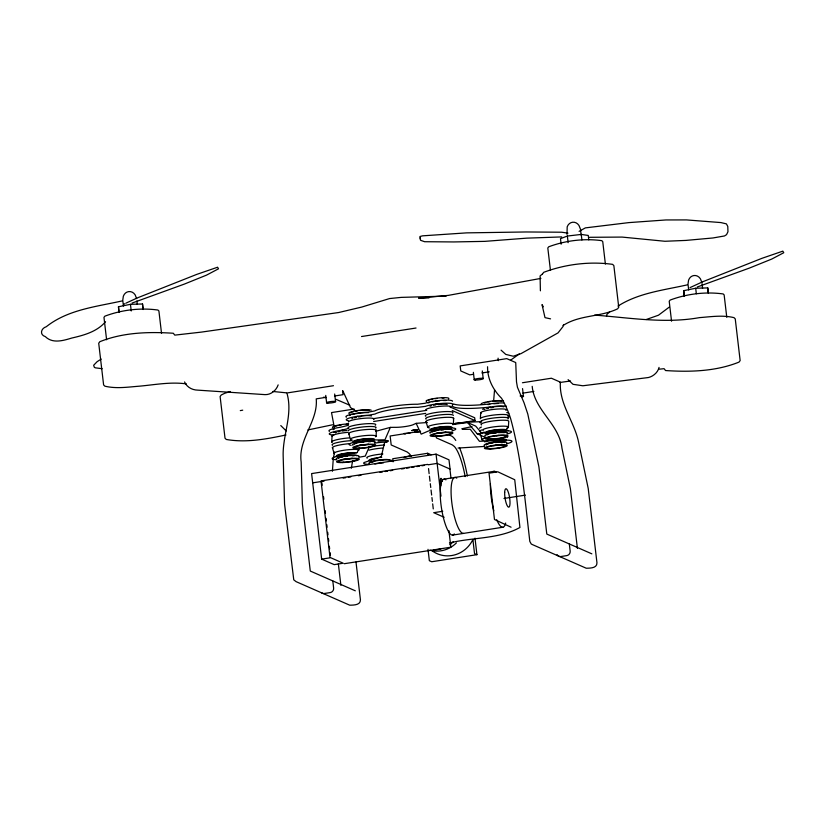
<?xml version="1.0" encoding="UTF-8"?>
<svg xmlns="http://www.w3.org/2000/svg" width="825" height="825" viewBox="0 0 825 825"><rect width="100%" height="100%" fill="white"/><g stroke="black" fill="none" stroke-linecap="round" stroke-linejoin="round"><path stroke-width="1.24" d="M420.245 239.095L419.925 236.507L422.575 235.837L466.702 232.867L526.216 231.969L561.722 232.217L567.951 233.155M332.403 471.271L333.228 459.494M331.712 441.932L332.073 436.064M376.066 436.25L376.417 430.392M453.327 424.184L453.678 418.316M480.717 412.84L480.367 418.698A13.942 2.083 -6.7 0 1 495.949 414.81A13.942 2.083 -6.7 0 1 507.612 416.089M508.396 427.103L508.747 421.235A13.942 2.083 -6.7 0 0 493.01 420.977A13.942 2.083 -6.7 0 0 481.532 424.927M493.587 401.393L494.557 389.905M420.286 237.713L420.533 240.292L424.627 241.715L453.791 241.942L484.801 241.364L526.793 238.147L561.722 236.919M606.499 316.315L606.911 314.346L609.562 312.077M351.306 468.291L352.657 460.659M333.331 458.411L334.476 452.069M659.051 367.393C657.938 372.364 653.287 376.386 648.409 377.53L582.873 385.77L573.024 384.326L568.095 379.634M563.547 324.792L563.083 326.442L558.051 332.877L520.998 353.626L513.274 356.235L505.756 354.399L501.084 350.161M278.149 384.883C276.354 390.338 270.889 394.917 264.99 394.628L197.959 390.153C192.266 390.091 186.935 387.296 184.563 381.954M427.36 422.503L416.161 423.349L414.098 424.236A11.901 1.784 -6.7 0 1 405.776 426.473A11.901 1.784 -6.7 0 1 394.319 427.329L390.349 427.381L384.935 439.818L371.106 440.003A14.778 2.207 -6.7 0 0 353.399 442.406A14.778 2.207 -6.7 0 0 351.161 445.345M359.184 448.006L357.173 452.574L343.468 455.08A15.407 2.3 -6.7 0 0 336.744 459.742M369.28 446.975L365.248 456.122L359.019 457.256M542.561 273.848L543.727 272.312C565.3 264.217 589.741 261.185 612.593 264.351L613.852 265.609L618.75 307.302L617.585 308.839C600.157 317.223 579.562 314.748 563.114 325.483M542.52 273.89L540.097 275.932L540.396 290.812M669.096 307.23L658.484 315.202L646.233 319.522M105.548 321.729C97.01 331.712 84.057 335.218 71.765 338.054C63.154 340.642 52.635 343.86 45.334 336.621C39.425 334.816 40.827 328.412 46.293 326.71C67.743 309.653 96.123 306.725 121.956 300.97M510.634 360.174L519.224 353.977M123.554 304.538L124.781 303.683M617.977 306.085C638.622 292.865 663.795 290.153 687.204 284.883M101.197 359.092L97.133 361.67L93.638 365.279L94.37 367.342L95.411 367.837L102.145 368.703M579.098 231.34L585.368 227.886L628.774 222.616L665.94 219.955L686.472 219.914L720.916 222.575L726.402 223.884L727.784 226.432L727.959 231.743L726.547 234.651L724.536 235.95L712.944 237.971L685.874 240.415L664.94 241.271L622.081 237.084L589.514 237.301M125.936 303.157L137.445 297.866L196.68 274.416L217.594 267.218L218.501 268.816L206.477 275.148L184.171 284.161L132.021 303.074M690.03 287.605L702.683 281.779L761.929 258.328L782.832 251.14L783.75 252.739L771.726 259.071L749.42 268.073L697.259 286.997M451.997 431.062L455.297 429.629A14.778 2.207 -6.7 0 0 446.645 428A14.778 2.207 -6.7 0 0 428.34 431.062L421.173 434.156L416.161 423.349M588.782 239.879L588.256 235.445L581.243 234.434L567.363 236.043L560.484 238.662L561.134 244.2M230.422 391.493L224.792 393.257L221.275 394.969L220.11 396.505L225.019 438.199L226.277 439.457C246.067 442.984 266.558 439.065 285.997 434.971M404.075 457.514L411.015 455.596M375.653 431.32L390.349 427.381M409.406 433.228L409.994 433.073L403.951 433.527L405.591 433.826M418.388 432.001L420.585 431.413L414.542 431.867L417.378 432.083M540.911 278.386L448.398 295.371L418.636 298.176L428.948 297.907M307.869 429.938L332.733 424.751M118.924 312.18L118.46 306.766L130.453 304.322L142.519 303.982L143.168 309.519M684.173 296.103L683.708 290.678L695.692 288.245L707.757 287.904L708.407 293.442M240.292 410.613L242.725 410.18M361.525 336.538L416.037 328.02M333.465 385.708L286.883 392.989C293.195 414.346 282.562 434.734 283.161 455.957L284.563 504.065L293.762 579.841L296.103 581.656L349.697 605.179C353.533 605.107 360.628 605.251 360.432 599.785L355.998 562M325.968 397.341L316.233 398.867C318.264 421.348 297.938 439.034 301.166 462.062L302.383 503.827L310.282 571.044L355.317 590.813M334.496 396.01L343.025 394.68L342.581 390.906M473.385 374.302L469.734 374.87L460.773 370.941L460.175 365.908L506.767 358.627L515.728 362.557L516.502 381.872L517.43 387.245L524.03 402.765L527.794 414.047L538.911 466.857L546.8 534.074L591.845 553.843M481.913 372.972L489.215 371.827M354.183 409.045L331.516 412.582L334.3 427.381M522.442 382.748L551.399 378.221L560.361 382.15C559.061 404.157 574.159 421.193 578.48 441.705L588.225 488.513L596.96 562.815C597.156 568.291 590.061 568.147 586.224 568.219L532.62 544.686L531.269 544.026L529.815 541.406C525.03 500.383 521.617 459.061 510.757 419.059C508.52 411.799 505.447 404.817 501.569 398.279C493.061 389.864 487.369 378.912 487.565 366.754M522.895 393.133L533.857 391.421M373.302 418.677L426.731 410.324M373.632 421.503L425.793 413.356M412.696 430.32L417.78 429.526M453.41 423.957L475.035 420.585L474.705 417.749L449.635 406.746M420.265 431.279L390.132 435.982L391.194 444.964L407.065 451.935L409.2 453.585A37.692 9.209 81.1 0 1 411.304 456.503M431.155 454.802L427.69 453.276L392.731 458.741L393.102 461.835M428.093 464.815L437.126 463.403L450.079 469.085L448.986 459.824L436.043 454.142L311.603 473.591L321.647 559.133L334.187 564.64L343.221 563.227L330.691 557.721L321.647 559.133M312.685 482.852L324.122 481.068M343.169 478.088L345.706 477.696M348.243 477.293L350.78 476.902M358.401 475.705L360.938 475.313M379.985 472.333L382.532 471.941M385.069 471.539L387.606 471.147M390.153 470.745L392.69 470.353M401.579 468.961L404.116 468.559M406.653 468.167L409.2 467.765M411.737 467.373L414.274 466.971M416.811 466.579L419.358 466.177M421.895 465.785L424.432 465.382M443.994 479.15L494.165 471.312M503.962 498.475L525.422 495.124M442.757 511.273L433.713 512.686L444.17 517.275M452.667 535.095L502.838 527.247M449.46 543.005C472.416 537.199 498.764 539.282 519.925 527.474L514.738 479.738L497.805 471.797L489.039 473.168L494.484 519.492L511.077 527.206M474.994 538.168L476.933 554.678L431.733 561.743L429.34 560.691L428.01 549.337M427.639 464.382L321.028 480.903L329.99 557.184M344.252 563.712L450.863 547.202L448.924 530.671M559.948 382.48L570.529 380.975M452.77 424.493L467.589 422.544L475.674 426.092L482.078 433.61M472.003 426.577L461.825 428.773L462.763 429.382L470.281 429.278L479.459 441.303L507.509 440.137A16.665 2.496 -6.7 0 1 506.725 443.778M467.589 422.544L477.201 433.816L492.113 431.846A15.407 2.3 -6.7 0 1 509.376 430.928A15.407 2.3 -6.7 0 1 507.045 434.002M378.046 441.169L386.884 440.478L388.482 440.983L384.574 442.674L381.274 456.658L364.031 462.567A16.665 2.496 -6.7 0 0 369.022 464.382M659.361 369.177L664.094 368.682L665.548 370.549C690.226 372.168 715.832 371.415 738.983 362.123L740.149 360.597L735.25 318.893L733.992 317.635C722.69 314.882 710.851 316.759 699.414 317.635C664.692 323.854 629.506 317.718 594.65 315.109M458.061 448.047L484.285 446.449M446.232 296.103L401.239 297.382L389.586 298.557L361.793 307.055L338.642 312.531L201.413 332.104L174.776 335.125L173.322 333.259C148.655 331.629 123.028 332.403 99.877 341.684L98.711 343.221L103.61 384.914L104.878 386.172C116.181 388.926 128.019 387.049 139.456 386.172C155.121 384.749 170.517 381.707 186.316 383.873M272.879 391.473L286.285 392.824M323.503 397.217L326.019 397.64M550.564 318.863L544.995 317.635L542.025 304.611L543.335 306.807M336.105 399.362L349.79 405.24M452.244 410.572L475.035 420.585M477.201 433.816L485.286 437.363M447.903 434.435L451.327 435.94A46.881 11.447 81.1 0 1 455.782 440.457M476.933 554.678L474.54 553.627L472.911 539.746M355.75 411.005L350.491 407.54L342.767 390.668M286.203 430.939L280.789 425.566M701.889 282.521L700.394 278.767C697.208 273.828 690.566 274.591 688.586 280.129L687.998 284.13L688.689 289.977M136.641 298.609L135.145 294.845C131.959 289.905 125.317 290.678 123.337 296.216L122.76 300.207L123.441 306.054M480.294 434.063L481.996 439.694M425.978 421.523L427.68 427.144M348.717 433.599L350.419 439.22M332.392 447.676L334.094 453.296M532.197 386.347C534.414 410.407 559.237 423.978 561.949 448.119L570.405 488.751L577.407 548.357M726.784 317.347L724.144 294.917L723.174 293.948C705.571 291.514 686.74 293.844 670.106 300.083L669.209 301.269L671.55 321.203M708.097 292.215L707.757 287.904M702.023 283.687L702.57 288.368M695.692 288.245L696.341 293.782M683.708 290.678L684.358 296.216M605.385 264.062L602.745 241.632L601.776 240.663C584.162 238.229 565.331 240.56 548.708 246.799L547.81 247.985L550.45 270.414M581.243 234.434L581.903 239.972M581.171 235.084L580.491 229.237L578.995 225.483C575.798 220.543 569.167 221.306 567.188 226.844L567.012 234.352M567.363 236.043L568.136 242.684M569.322 543.964L570.158 551.059A4.022 3.857 -66.3 0 1 566.765 555.607L560.938 556.524A4.022 3.857 -66.3 0 1 557.081 554.637M522.545 388.596L523.432 396.113M498.073 358.153L498.372 360.659M482.305 370.93L483.182 378.448M473.375 372.333L474.251 379.84M449.914 469.012L450.955 477.861M436.126 435.652L436.384 437.9L452.265 444.871L454.4 446.521A37.692 9.209 81.1 0 1 465.156 476.592M440.89 485.77L440.457 482.037A4.249 1.042 81.1 0 1 440.87 478.345A4.249 1.042 81.1 0 1 442.406 481.387M436.043 454.142L440.983 496.155M427.69 453.276L427.927 455.338M428.536 468.59L429.124 473.632M429.423 476.149L430.011 481.192M430.31 483.708L430.753 487.493M431.052 490.009L431.64 495.052M431.939 497.568L432.382 501.342M432.682 503.869L433.269 508.901M334.672 394.01L335.558 401.517M325.741 395.402L326.628 402.92M338.353 563.764L340.88 585.317M321.874 482.707L322.173 485.255M323.524 496.691L323.823 499.238M325.163 510.685L325.463 513.222M326.061 518.306L326.36 520.853M326.803 524.669L327.102 527.206M327.7 532.3L327.999 534.837M328.453 538.653L328.752 541.2M329.35 546.284L329.649 548.821M330.093 552.637L330.392 555.184M332.795 580.924L333.63 588.019A4.022 3.857 -66.3 0 1 330.237 592.577L324.411 593.484A4.022 3.857 -66.3 0 1 321.544 592.752M161.535 333.424L158.905 310.994L157.926 310.035C140.322 307.591 121.492 309.922 104.868 316.171L103.971 317.347L106.6 339.776M142.983 309.406L142.519 303.982M136.919 300.939L137.332 304.446M130.453 304.322L131.227 310.973M118.46 306.766L119.109 312.304M454.297 533.899A28.308 6.909 81.1 0 1 441.478 508.066A28.308 6.909 81.1 0 1 445.912 479.861M463.516 533.393A28.308 6.909 81.1 0 1 451.822 502.703A28.308 6.909 81.1 0 1 456.761 478.17M505.684 523.04A28.308 6.909 81.1 0 1 496.722 519.719M493.835 510.85A28.308 6.909 81.1 0 1 490.411 483.605M492.535 472.508A28.308 6.909 81.1 0 1 496.083 472.024M507.664 427.989A13.942 2.083 -6.7 0 1 507.21 428.588M479.954 431.197A13.942 2.083 -6.7 0 1 481.779 429.938M480.748 433.476A13.942 2.083 -6.7 0 1 484.306 432.114M506.107 430.031A13.942 2.083 -6.7 0 1 508.004 430.867M502.157 444.19A9.436 1.413 -6.7 0 1 500.228 444.634M497.97 445.036A9.436 1.413 -6.7 0 1 493.123 445.603M486.131 445.036A9.436 1.413 -6.7 0 1 486.43 444.634M487.358 444.18A9.436 1.413 -6.7 0 1 488.833 443.716M490.772 443.272A9.436 1.413 -6.7 0 1 493.02 442.87M495.443 442.54A9.436 1.413 -6.7 0 1 504.539 442.54A9.436 1.413 -6.7 0 0 495.361 441.829A9.436 1.413 -6.7 0 0 486.379 444.654M486.1 441.767A9.436 1.413 -6.7 0 1 487.018 441.313M490.432 440.395A9.436 1.413 -6.7 0 1 504.529 439.993M480.428 422.905A12.911 1.928 -6.7 0 1 481.656 421.297M479.624 428.319A13.942 2.083 -6.7 0 1 481.439 427.061M484.553 441.88A11.034 1.65 -6.7 0 1 499.3 439.065A11.034 1.65 -6.7 0 1 504.683 440.808M505.9 435.961A12.911 1.928 -6.7 0 1 507.231 437.281M483.749 440.457A12.911 1.928 -6.7 0 1 485.708 437.889M484.502 445.675A11.478 1.712 -6.7 0 1 495.433 442.231A11.478 1.712 -6.7 0 1 506.519 443.128M332.547 445.294A13.942 2.083 -6.7 0 1 336.951 442.633A13.942 2.083 -6.7 0 1 351.698 440.632M352.327 458.246A9.436 1.413 -6.7 0 1 342.952 459.329M339.457 457.793A9.436 1.413 -6.7 0 0 338.528 458.246A9.436 1.413 -6.7 0 1 346.242 455.586A9.436 1.413 -6.7 0 1 356.885 455.771M340.931 457.328A9.436 1.413 -6.7 0 1 342.86 456.875M345.118 456.472A9.436 1.413 -6.7 0 1 347.542 456.142M352.234 455.792A9.436 1.413 -6.7 0 1 354.183 455.792M338.219 456.101A9.436 1.413 -6.7 0 1 342.53 454.008A9.436 1.413 -6.7 0 1 353.843 452.925M332.887 448.161A13.942 2.083 -6.7 0 1 349.759 443.644M337.796 456.617A11.034 1.65 -6.7 0 1 341.725 453.894A11.034 1.65 -6.7 0 1 356.72 452.76M334.548 453.75A12.911 1.928 -6.7 0 1 343.53 450.326A12.911 1.928 -6.7 0 1 359.287 449.883M332.527 436.518A12.911 1.928 -6.7 0 1 348.15 432.331M336.6 459.278A11.478 1.712 -6.7 0 1 347.531 455.843A11.478 1.712 -6.7 0 1 358.617 456.73M333.197 429.67A11.478 1.712 -6.7 0 1 334.321 429.124M333.95 432.506A11.034 1.65 -6.7 0 1 335.032 431.98M339.869 430.753A11.034 1.65 -6.7 0 1 343.551 430.176M332.207 442.417A13.942 2.083 -6.7 0 1 349.078 437.9M332.887 427.69A11.478 1.712 -6.7 0 1 336.507 425.494A11.478 1.712 -6.7 0 1 348.645 423.854M335.744 426.195A9.436 1.413 -6.7 0 1 337.219 425.731M339.157 425.287A9.436 1.413 -6.7 0 1 341.406 424.885M346.263 424.318A9.436 1.413 -6.7 0 1 348.521 424.205M368.754 447.253A13.942 2.083 -6.7 0 1 370.59 446.81M371.611 446.593A13.942 2.083 -6.7 0 1 384.388 445.026M370.91 460.505A9.436 1.413 -6.7 0 1 375.22 458.401M372.147 462.196A9.436 1.413 -6.7 0 1 373.622 461.722M380.232 460.546A9.436 1.413 -6.7 0 1 382.666 460.309M369.084 450.13A13.942 2.083 -6.7 0 1 382.449 448.037M374.602 443.118A13.942 2.083 -6.7 0 1 387.111 442.097M370.487 461.01A11.034 1.65 -6.7 0 1 378.933 457.545M379.892 457.432A11.034 1.65 -6.7 0 1 381.8 457.236M367.238 458.153A12.911 1.928 -6.7 0 1 382.862 453.967M369.291 463.681A11.478 1.712 -6.7 0 1 380.222 460.237A11.478 1.712 -6.7 0 1 391.308 461.134M374.87 464.001A11.478 1.712 -6.7 0 1 383.512 462.825M453.472 541.582A28.308 27.122 -66.3 0 1 449.728 544.737M441.014 548.873A28.308 27.122 -66.3 0 1 433.919 549.832M456.442 542.881A28.308 27.122 -66.3 0 1 429.856 550.192M472.869 539.602A28.308 27.122 -66.3 0 1 432.145 550.801M349.212 434.084A13.942 2.083 -6.7 0 1 362.495 429.897A13.942 2.083 -6.7 0 1 375.973 430.99M348.377 430.722A13.942 2.083 -6.7 0 1 363.969 426.834A13.942 2.083 -6.7 0 1 375.633 428.113M368.651 444.17A9.436 1.413 -6.7 0 1 363.969 444.892M361.546 445.129A9.436 1.413 -6.7 0 1 359.277 445.252M361.443 442.396A9.436 1.413 -6.7 0 1 363.866 442.066M368.558 441.715A9.436 1.413 -6.7 0 1 370.507 441.715M354.214 441.695A9.436 1.413 -6.7 0 1 364.753 439.065A9.436 1.413 -6.7 0 1 372.642 439.931M348.397 421.988A12.911 1.928 -6.7 0 1 362.825 418.388A12.911 1.928 -6.7 0 1 373.622 419.574M348.532 428.34A13.942 2.083 -6.7 0 1 361.824 424.153A13.942 2.083 -6.7 0 1 375.293 425.246M354.121 442.53A11.034 1.65 -6.7 0 1 363.526 438.952A11.034 1.65 -6.7 0 1 373.106 440.344M352.172 439.993A12.911 1.928 -6.7 0 1 361.505 436.012A12.911 1.928 -6.7 0 1 375.653 436.807M352.925 445.201A11.478 1.712 -6.7 0 1 363.856 441.757A11.478 1.712 -6.7 0 1 374.942 442.654M349.522 415.583A11.478 1.712 -6.7 0 1 350.646 415.037M352.44 414.48A11.478 1.712 -6.7 0 1 354.791 413.933M355.668 413.758A11.478 1.712 -6.7 0 1 360.484 413.036M361.474 412.933A11.478 1.712 -6.7 0 1 368.558 412.613M356.194 416.666A11.034 1.65 -6.7 0 1 357.988 416.367M361.773 415.872A11.034 1.65 -6.7 0 1 371.456 415.975M349.212 413.603A11.478 1.712 -6.7 0 1 357.194 410.572A11.478 1.712 -6.7 0 1 371.198 410.169M350.831 412.974A9.436 1.413 -6.7 0 1 351.141 412.572M352.069 412.118A9.436 1.413 -6.7 0 1 353.543 411.654M355.482 411.201A9.436 1.413 -6.7 0 1 357.73 410.798M360.154 410.468A9.436 1.413 -6.7 0 1 369.249 410.479M481.192 422.06A13.942 2.083 -6.7 0 1 494.484 417.883A13.942 2.083 -6.7 0 1 507.952 418.966M486.863 432.867A9.436 1.413 -6.7 0 1 497.083 429.918A9.436 1.413 -6.7 0 1 504.044 431.228M498.713 435.414A9.436 1.413 -6.7 0 1 496.289 435.744M493.773 433.249A9.436 1.413 -6.7 0 1 496.196 432.919M498.62 432.682A9.436 1.413 -6.7 0 1 504.333 432.682M481.171 413.284A12.911 1.928 -6.7 0 1 493.474 409.417A12.911 1.928 -6.7 0 1 505.952 410.417M486.441 433.383A11.034 1.65 -6.7 0 1 495.846 429.804A11.034 1.65 -6.7 0 1 505.426 431.186M483.192 430.516A12.911 1.928 -6.7 0 1 497.176 426.473A12.911 1.928 -6.7 0 1 506.705 428.268M485.244 436.043A11.478 1.712 -6.7 0 1 496.186 432.609A11.478 1.712 -6.7 0 1 507.262 433.507M487.998 404.611A11.478 1.712 -6.7 0 1 489.854 404.291M493.793 403.776A11.478 1.712 -6.7 0 1 498.517 403.456M482.604 409.272A11.034 1.65 -6.7 0 1 483.677 408.746M487.678 407.684A11.034 1.65 -6.7 0 1 490.308 407.21M494.103 406.725A11.034 1.65 -6.7 0 1 503.776 406.828M481.542 404.456A11.478 1.712 -6.7 0 1 489.524 401.414A11.478 1.712 -6.7 0 1 503.528 401.022M484.388 402.971A9.436 1.413 -6.7 0 1 485.863 402.497M487.802 402.053A9.436 1.413 -6.7 0 1 490.06 401.651M492.484 401.321A9.436 1.413 -6.7 0 1 501.569 401.321M346.407 417.192A14.778 2.207 -6.7 0 1 351.574 414.253A14.778 2.207 -6.7 0 1 367.847 412.211L374.725 410.933A27.07 4.053 -6.7 0 1 417.532 404.25L425.081 403.26A14.778 2.207 -6.7 0 1 441.55 400.321A14.778 2.207 -6.7 0 1 452.512 401.208M329.484 431.362A15.407 2.3 -6.7 0 1 340.199 427.278A38.858 5.806 -6.7 0 0 348.48 425.236M453.616 404.013A38.858 5.806 -6.7 0 0 488.854 404.054A15.407 2.3 -6.7 0 1 503.662 402.94M506.756 412.593A16.665 2.496 -6.7 0 1 508.695 413.634M348.253 420.647A14.778 2.207 -6.7 0 1 350.491 417.698A14.778 2.207 -6.7 0 1 368.208 415.295L375.086 414.026A27.07 4.053 -6.7 0 1 417.893 407.333L425.442 406.354A14.778 2.207 -6.7 0 1 443.737 403.291A14.778 2.207 -6.7 0 1 452.399 404.92L452.389 406.117A38.858 5.806 -6.7 0 0 489.215 407.137A15.407 2.3 -6.7 0 1 506.468 406.22M348.841 428.33A38.858 5.806 -6.7 0 1 340.57 430.372A15.407 2.3 -6.7 0 0 333.847 435.033M455.214 423.297A61.968 9.271 -6.7 0 1 481.511 421.699M508.643 416.12A16.665 2.496 -6.7 0 1 508.355 417.45M484.192 409.592A9.436 1.413 -6.7 0 1 485.11 409.148M486.595 408.674A9.436 1.413 -6.7 0 1 488.524 408.231M490.782 407.828A9.436 1.413 -6.7 0 1 493.206 407.498M430.052 406.22A9.436 1.413 -6.7 0 1 431.527 405.756M433.465 405.302A9.436 1.413 -6.7 0 1 435.724 404.9M438.147 404.58A9.436 1.413 -6.7 0 1 447.233 404.58M351.873 418.749A9.436 1.413 -6.7 0 1 352.791 418.296M354.276 417.832A9.436 1.413 -6.7 0 1 356.204 417.378M358.463 416.976A9.436 1.413 -6.7 0 1 360.886 416.646M335.538 432.826A9.436 1.413 -6.7 0 1 336.466 432.372M337.941 431.908A9.436 1.413 -6.7 0 1 339.879 431.465M342.138 431.062A9.436 1.413 -6.7 0 1 346.985 430.495M354.791 444.18A9.436 1.413 -6.7 0 1 362.567 441.509A9.436 1.413 -6.7 0 1 373.209 441.684M370.827 462.33A9.436 1.413 -6.7 0 1 378.923 459.989A9.436 1.413 -6.7 0 1 389.235 459.834M431.722 431.784A9.436 1.413 -6.7 0 1 439.828 429.433A9.436 1.413 -6.7 0 1 450.13 429.289M487.121 435.033A9.436 1.413 -6.7 0 1 494.887 432.362A9.436 1.413 -6.7 0 1 505.529 432.537M426.473 422.008A13.942 2.083 -6.7 0 1 439.756 417.832A13.942 2.083 -6.7 0 1 453.234 418.914M426.133 419.131A13.942 2.083 -6.7 0 1 437.611 415.181A13.942 2.083 -6.7 0 1 453.348 415.449M431.805 429.949A9.436 1.413 -6.7 0 1 440.787 427.123A9.436 1.413 -6.7 0 1 449.903 427.855M445.912 432.094A9.436 1.413 -6.7 0 1 436.538 433.177M432.114 432.083A9.436 1.413 -6.7 0 1 433.043 431.64M434.517 431.176A9.436 1.413 -6.7 0 1 436.446 430.722M441.127 429.99A9.436 1.413 -6.7 0 1 443.561 429.763M426.113 410.365A12.911 1.928 -6.7 0 1 438.415 406.498A12.911 1.928 -6.7 0 1 450.883 407.498M425.793 416.264A13.942 2.083 -6.7 0 1 439.086 412.088A13.942 2.083 -6.7 0 1 452.554 413.17M431.382 430.464A11.034 1.65 -6.7 0 1 440.787 426.876A11.034 1.65 -6.7 0 1 450.368 428.268M429.433 427.917A12.911 1.928 -6.7 0 1 438.766 423.937A12.911 1.928 -6.7 0 1 452.915 424.731M430.186 433.125A11.478 1.712 -6.7 0 1 439.632 429.877A11.478 1.712 -6.7 0 1 452.574 430.093M427.907 402.971A11.478 1.712 -6.7 0 1 429.701 402.404M432.052 401.858A11.478 1.712 -6.7 0 1 433.857 401.517M434.796 401.363A11.478 1.712 -6.7 0 1 439.725 400.764M443.448 400.537A11.478 1.712 -6.7 0 1 445.82 400.537M435.249 404.291A11.034 1.65 -6.7 0 1 438.085 403.899M426.473 401.528A11.478 1.712 -6.7 0 1 437.405 398.093A11.478 1.712 -6.7 0 1 448.491 398.991M428.402 400.496A9.436 1.413 -6.7 0 1 429.33 400.043M430.805 399.578A9.436 1.413 -6.7 0 1 432.743 399.135M434.992 398.722A9.436 1.413 -6.7 0 1 437.415 398.403M442.107 398.042A9.436 1.413 -6.7 0 1 444.056 398.042M459.494 447.697A46.881 11.447 81.1 0 1 467.342 476.035M520.132 395.99A4.661 0.701 -6.7 0 1 522.256 396.928M413.841 430.011L411.644 430.598L417.687 430.145L413.841 430.011M504.673 492.422A9.353 2.289 81.1 0 0 508.417 507.138A9.353 2.289 81.1 0 0 508.922 494.288A9.353 2.289 81.1 0 0 504.673 492.422M491.195 448.594A9.436 1.413 -6.7 0 0 505.209 445.737A9.436 1.413 -6.7 0 0 491.102 446.139A9.436 1.413 -6.7 0 0 491.195 448.594M490.194 448.975A11.478 1.712 -6.7 0 0 507.231 445.51A11.478 1.712 -6.7 0 0 490.081 445.995A11.478 1.712 -6.7 0 0 490.194 448.975M343.293 462.196A9.436 1.413 -6.7 0 0 357.308 459.35A9.436 1.413 -6.7 0 0 343.2 459.752A9.436 1.413 -6.7 0 0 343.293 462.196M342.282 462.577A11.478 1.712 -6.7 0 0 359.329 459.113A11.478 1.712 -6.7 0 0 342.179 459.608A11.478 1.712 -6.7 0 0 342.282 462.577M359.618 448.119A9.436 1.413 -6.7 0 0 373.632 445.273A9.436 1.413 -6.7 0 0 359.525 445.675A9.436 1.413 -6.7 0 0 359.618 448.119M358.607 448.501A11.478 1.712 -6.7 0 0 375.653 445.036A11.478 1.712 -6.7 0 0 358.504 445.521A11.478 1.712 -6.7 0 0 358.607 448.501M491.937 438.972A9.436 1.413 -6.7 0 0 505.952 436.116A9.436 1.413 -6.7 0 0 491.855 436.518A9.436 1.413 -6.7 0 0 491.937 438.972M490.937 439.354A11.478 1.712 -6.7 0 0 507.973 435.889A11.478 1.712 -6.7 0 0 490.823 436.373A11.478 1.712 -6.7 0 0 490.937 439.354M436.879 436.043A9.436 1.413 -6.7 0 0 450.893 433.197A9.436 1.413 -6.7 0 0 436.786 433.599A9.436 1.413 -6.7 0 0 436.879 436.043M435.868 436.425A11.478 1.712 -6.7 0 0 452.915 432.96A11.478 1.712 -6.7 0 0 435.765 433.445A11.478 1.712 -6.7 0 0 435.868 436.425M327.834 403.085A4.661 0.701 -6.7 0 0 335.569 401.878A4.661 0.701 -6.7 0 0 329.866 401.682A4.661 0.701 -6.7 0 0 327.834 403.085M475.468 380.016A4.661 0.701 -6.7 0 0 483.202 378.809A4.661 0.701 -6.7 0 0 477.5 378.603A4.661 0.701 -6.7 0 0 475.468 380.016"/></g></svg>
